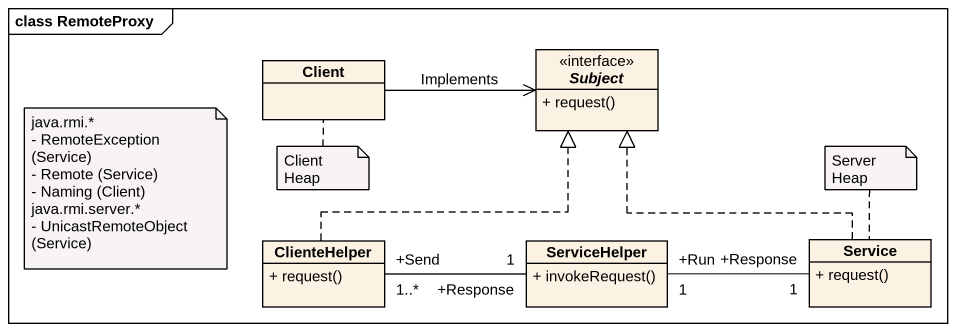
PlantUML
@startuml
mainframe class RemoteProxy
hide circle
hide empty members
skinparam classAttributeIconSize 0
class Client
interface Subject {
  + request()
}
class ClienteHelper {
  + request()
}
class ServiceHelper {
  + invokeRequest()
}
class Service {
  + request()
}
Client -right-> Subject : Implements
ClienteHelper .up.|> Subject
ClienteHelper "+Send\n1..*" -right- "+Response\n1" ServiceHelper
ServiceHelper "+Run\n1" -right- "+Response\n1" Service
Service .up.|> Subject
note as N1
  java.rmi.*
  - RemoteException (Service)
  - Remote (Service)
  - Naming (Client)
  java.rmi.server.*
  - UnicastRemoteObject (Service)
end note
note bottom of Client : Client Heap
note top of Service : Server Heap
@enduml
